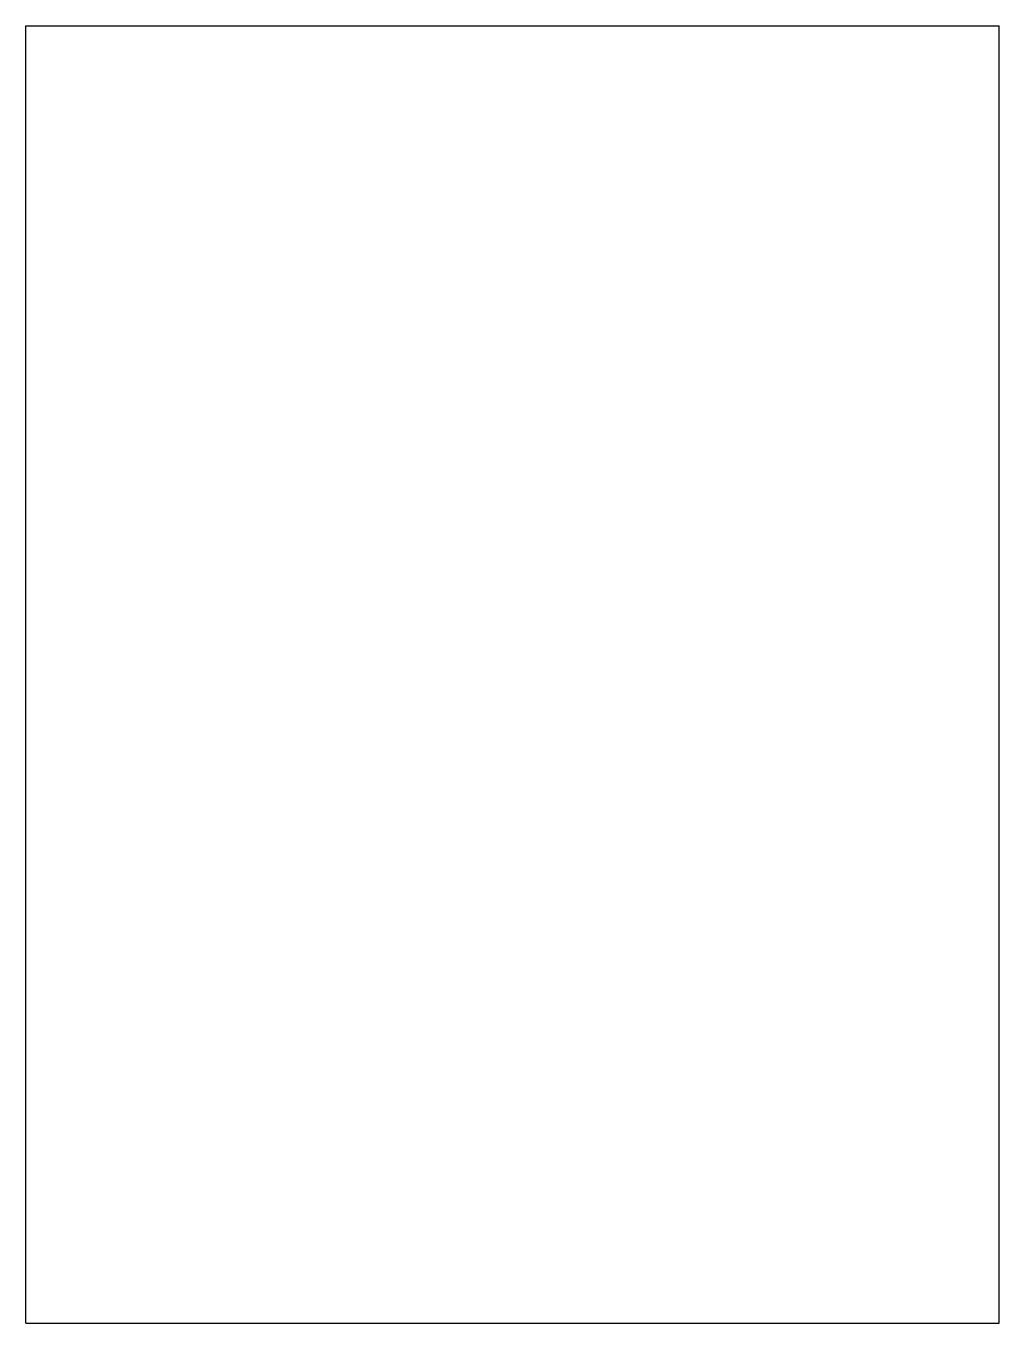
# Model space of a CAD drawing. Header units: millimetres. Extents: x 0 to 21.6, y 0 to 28.8.
import ezdxf

# ---------------------------------------------------------------- set-up
doc = ezdxf.new("R2010")
doc.units = ezdxf.units.MM

msp = doc.modelspace()

# ---------------------------------------------------------------- linework, layer by layer
at = {"color": 7, "linetype": 'Continuous'}
for p, q in [((0, 0), (0, 28.8)), ((0, 28.8), (21.6, 28.8)), ((21.6, 0), (21.6, 28.8)), ((0, 0), (21.6, 0))]:
    msp.add_line(p, q, dxfattribs=at)

doc.saveas('drawing.dxf')
